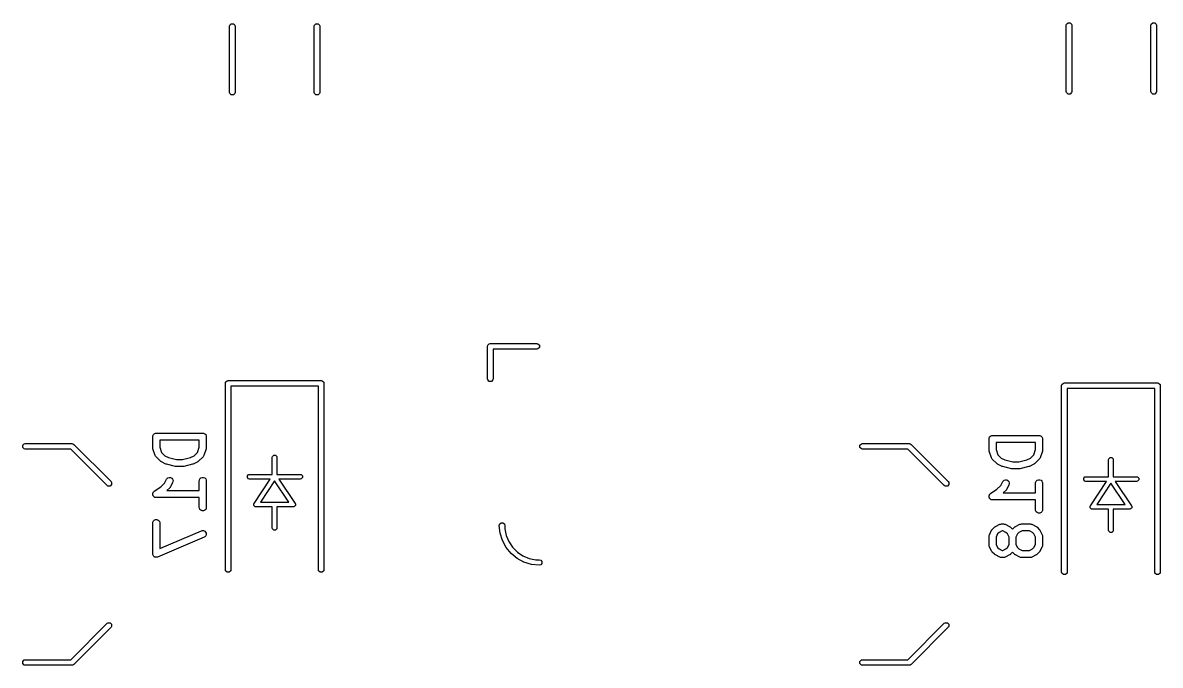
# Model space of a CAD drawing. Extents: x 104 to 228, y -134 to -58.
# Drawn here: x 203.97 to 228.43, y -115.03 to -101.21 of the extents above; entities that cross this region are included whole.
import ezdxf

# ---------------------------------------------------------------- set-up
doc = ezdxf.new("R2010")
doc.units = 0
doc.layers.add('BLACK', color=7, linetype='CONTINUOUS')

msp = doc.modelspace()

# ---------------------------------------------------------------- linework, layer by layer
at = {"layer": 'BLACK', "linetype": 'CONTINUOUS'}
for p, q in [((208.424567, -101.265787), (208.457039, -101.233315)), ((208.457039, -101.233315), (208.502961, -101.233315)), ((208.502961, -101.233315), (208.535433, -101.265787)), ((210.244567, -101.265787), (210.277039, -101.233315)), ((210.277039, -101.233315), (210.322961, -101.233315)), ((210.322961, -101.233315), (210.355433, -101.265787)), ((226.414567, -101.245787), (226.447039, -101.213315)), ((226.447039, -101.213315), (226.492961, -101.213315)), ((226.492961, -101.213315), (226.525433, -101.245787)), ((228.234567, -101.245787), (228.267039, -101.213315)), ((228.267039, -101.213315), (228.312961, -101.213315)), ((228.312961, -101.213315), (228.345433, -101.245787)), ((208.42, -101.288748), (208.424567, -101.265787)), ((208.42, -102.711252), (208.42, -101.288748)), ((208.535433, -101.265787), (208.54, -101.288748)), ((208.54, -101.288748), (208.54, -102.711252)), ((210.24, -101.288748), (210.244567, -101.265787)), ((210.24, -102.711252), (210.24, -101.288748)), ((210.355433, -101.265787), (210.36, -101.288748)), ((210.36, -101.288748), (210.36, -102.711252)), ((226.41, -101.268748), (226.414567, -101.245787)), ((226.41, -102.691252), (226.41, -101.268748)), ((226.525433, -101.245787), (226.53, -101.268748)), ((226.53, -101.268748), (226.53, -102.691252)), ((228.23, -101.268748), (228.234567, -101.245787)), ((228.23, -102.691252), (228.23, -101.268748)), ((228.345433, -101.245787), (228.35, -101.268748)), ((228.35, -101.268748), (228.35, -102.691252)), ((208.424567, -102.734213), (208.42, -102.711252)), ((208.54, -102.711252), (208.535433, -102.734213)), ((210.244567, -102.734213), (210.24, -102.711252)), ((210.36, -102.711252), (210.355433, -102.734213)), ((226.414567, -102.714213), (226.41, -102.691252)), ((226.53, -102.691252), (226.525433, -102.714213)), ((228.234567, -102.714213), (228.23, -102.691252)), ((228.35, -102.691252), (228.345433, -102.714213)), ((208.457039, -102.766685), (208.424567, -102.734213)), ((208.502961, -102.766685), (208.457039, -102.766685)), ((208.535433, -102.734213), (208.502961, -102.766685)), ((210.277039, -102.766685), (210.244567, -102.734213)), ((210.322961, -102.766685), (210.277039, -102.766685)), ((210.355433, -102.734213), (210.322961, -102.766685)), ((226.447039, -102.746685), (226.414567, -102.714213)), ((226.492961, -102.746685), (226.447039, -102.746685)), ((226.525433, -102.714213), (226.492961, -102.746685)), ((228.267039, -102.746685), (228.234567, -102.714213)), ((228.312961, -102.746685), (228.267039, -102.746685)), ((228.345433, -102.714213), (228.312961, -102.746685)), ((213.966, -108.175), (213.970567, -108.152039)), ((213.966, -108.875), (213.966, -108.175)), ((213.970567, -108.152039), (214.003039, -108.119567)), ((214.003039, -108.119567), (214.026, -108.115)), ((214.026, -108.115), (215.026, -108.115)), ((215.026, -108.235), (214.086, -108.235)), ((214.086, -108.235), (214.086, -108.875)), ((215.026, -108.115), (215.048961, -108.119567)), ((215.048961, -108.230433), (215.026, -108.235)), ((215.048961, -108.119567), (215.081433, -108.152039)), ((215.081433, -108.197961), (215.048961, -108.230433)), ((215.081433, -108.152039), (215.081433, -108.197961)), ((208.33, -108.97), (208.334567, -108.947039)), ((208.33, -112.98), (208.33, -108.97)), ((208.334567, -108.947039), (208.367039, -108.914567)), ((208.367039, -108.914567), (208.39, -108.91)), ((208.39, -108.91), (210.39, -108.91)), ((210.33, -109.03), (208.45, -109.03)), ((208.45, -109.03), (208.45, -112.98)), ((210.33, -112.98), (210.33, -109.03)), ((210.39, -108.91), (210.412961, -108.914567)), ((210.412961, -108.914567), (210.445433, -108.947039)), ((210.445433, -108.947039), (210.45, -108.97)), ((210.45, -108.97), (210.45, -112.98)), ((213.970567, -108.897961), (213.966, -108.875)), ((214.003039, -108.930433), (213.970567, -108.897961)), ((214.048961, -108.930433), (214.003039, -108.930433)), ((214.081433, -108.897961), (214.048961, -108.930433)), ((214.086, -108.875), (214.081433, -108.897961)), ((226.31, -109.02), (226.314567, -108.997039)), ((226.31, -113.03), (226.31, -109.02)), ((226.314567, -108.997039), (226.347039, -108.964567)), ((226.347039, -108.964567), (226.37, -108.96)), ((226.37, -108.96), (228.37, -108.96)), ((228.37, -108.96), (228.392961, -108.964567)), ((228.392961, -108.964567), (228.425433, -108.997039)), ((228.425433, -108.997039), (228.43, -109.02)), ((228.43, -109.02), (228.43, -113.03)), ((228.31, -109.08), (226.43, -109.08)), ((226.43, -109.08), (226.43, -113.03)), ((228.31, -113.03), (228.31, -109.08)), ((206.803151, -110.053354), (206.830187, -110.042155)), ((206.830187, -110.042155), (206.844819, -110.040714)), ((206.844819, -110.040714), (207.844819, -110.040714)), ((207.844819, -110.040714), (207.859451, -110.042155)), ((207.859451, -110.042155), (207.886487, -110.053354)), ((203.974567, -110.302039), (204.007039, -110.269567)), ((204.007039, -110.269567), (204.03, -110.265)), ((204.03, -110.265), (205.03, -110.265)), ((205.03, -110.265), (205.052961, -110.269567)), ((205.052961, -110.269567), (205.072426, -110.282574)), ((205.072426, -110.282574), (205.872427, -111.082574)), ((206.769819, -110.115714), (206.77126, -110.101082)), ((206.769819, -110.353809), (206.769819, -110.115714)), ((206.77126, -110.101082), (206.782459, -110.074046)), ((206.782459, -110.074046), (206.803151, -110.053354)), ((207.769819, -110.190714), (206.919819, -110.190714)), ((206.919819, -110.190714), (206.919819, -110.341638)), ((207.769819, -110.341639), (207.769819, -110.190714)), ((207.886487, -110.053354), (207.907179, -110.074046)), ((207.907179, -110.074046), (207.918378, -110.101082)), ((207.918378, -110.101082), (207.919819, -110.115714)), ((207.919819, -110.115714), (207.919819, -110.353809)), ((221.974567, -110.302039), (222.007039, -110.269567)), ((222.007039, -110.269567), (222.03, -110.265)), ((222.03, -110.265), (223.03, -110.265)), ((223.03, -110.265), (223.052961, -110.269567)), ((223.052961, -110.269567), (223.072426, -110.282574)), ((223.072426, -110.282574), (223.872427, -111.082574)), ((224.749819, -110.165714), (224.75126, -110.151082)), ((224.749819, -110.403809), (224.749819, -110.165714)), ((224.75126, -110.151082), (224.762459, -110.124046)), ((224.762459, -110.124046), (224.783151, -110.103354)), ((224.783151, -110.103354), (224.810187, -110.092155)), ((224.810187, -110.092155), (224.824819, -110.090714)), ((224.824819, -110.090714), (225.824819, -110.090714)), ((225.749819, -110.240714), (224.899819, -110.240714)), ((224.899819, -110.240714), (224.899819, -110.391638)), ((225.749819, -110.391639), (225.749819, -110.240714)), ((225.824819, -110.090714), (225.839451, -110.092155)), ((225.839451, -110.092155), (225.866487, -110.103354)), ((225.866487, -110.103354), (225.887179, -110.124046)), ((225.887179, -110.124046), (225.898378, -110.151082)), ((225.898378, -110.151082), (225.899819, -110.165714)), ((225.899819, -110.165714), (225.899819, -110.403809)), ((203.974567, -110.347961), (203.974567, -110.302039)), ((204.007039, -110.380433), (203.974567, -110.347961)), ((204.03, -110.385), (204.007039, -110.380433)), ((205.005148, -110.385), (204.03, -110.385)), ((205.787574, -111.167427), (205.005148, -110.385)), ((206.770548, -110.361214), (206.769819, -110.353809)), ((206.770408, -110.363189), (206.770548, -110.361214)), ((206.770998, -110.365786), (206.770408, -110.363189)), ((206.77126, -110.368441), (206.770998, -110.365786)), ((206.772018, -110.370272), (206.77126, -110.368441)), ((206.773668, -110.377526), (206.772018, -110.370272)), ((206.821287, -110.520383), (206.773668, -110.377526)), ((206.827281, -110.533808), (206.821287, -110.520383)), ((206.829046, -110.535843), (206.827281, -110.533808)), ((206.830078, -110.538334), (206.829046, -110.535843)), ((206.839405, -110.549699), (206.830078, -110.538334)), ((206.919819, -110.341638), (206.95799, -110.456152)), ((206.95799, -110.456152), (207.032103, -110.530265)), ((207.032103, -110.530265), (207.10909, -110.568758)), ((207.580547, -110.568758), (207.657534, -110.530264)), ((207.657534, -110.530264), (207.731648, -110.456151)), ((207.731648, -110.456151), (207.769819, -110.341639)), ((207.859561, -110.538334), (207.850233, -110.549699)), ((207.860592, -110.535843), (207.859561, -110.538334)), ((207.862357, -110.533809), (207.860592, -110.535843)), ((207.868351, -110.520383), (207.862357, -110.533809)), ((207.91597, -110.377527), (207.868351, -110.520383)), ((207.917619, -110.370271), (207.91597, -110.377527)), ((207.918378, -110.368441), (207.917619, -110.370271)), ((207.918639, -110.365787), (207.918378, -110.368441)), ((207.91923, -110.36319), (207.918639, -110.365787)), ((207.919819, -110.353809), (207.919089, -110.361215)), ((207.919089, -110.361215), (207.91923, -110.36319)), ((209.343806, -110.540866), (209.370866, -110.513806)), ((209.370866, -110.513806), (209.409134, -110.513806)), ((209.409134, -110.513806), (209.436194, -110.540866)), ((221.974567, -110.347961), (221.974567, -110.302039)), ((222.007039, -110.380433), (221.974567, -110.347961)), ((222.03, -110.385), (222.007039, -110.380433)), ((223.005148, -110.385), (222.03, -110.385)), ((223.787574, -111.167427), (223.005148, -110.385)), ((224.750548, -110.411214), (224.749819, -110.403809)), ((224.750408, -110.413189), (224.750548, -110.411214)), ((224.750998, -110.415786), (224.750408, -110.413189)), ((224.75126, -110.418441), (224.750998, -110.415786)), ((224.752018, -110.420272), (224.75126, -110.418441)), ((224.753668, -110.427526), (224.752018, -110.420272)), ((224.801287, -110.570383), (224.753668, -110.427526)), ((224.899819, -110.391638), (224.93799, -110.506152)), ((224.93799, -110.506152), (225.012103, -110.580265)), ((225.637534, -110.580264), (225.711648, -110.506151)), ((225.711648, -110.506151), (225.749819, -110.391639)), ((225.89597, -110.427527), (225.848351, -110.570383)), ((225.897619, -110.420271), (225.89597, -110.427527)), ((225.898378, -110.418441), (225.897619, -110.420271)), ((225.898639, -110.415787), (225.898378, -110.418441)), ((225.89923, -110.41319), (225.898639, -110.415787)), ((225.899819, -110.403809), (225.899089, -110.411215)), ((225.899089, -110.411215), (225.89923, -110.41319)), ((206.934643, -110.644937), (206.839405, -110.549699)), ((206.940393, -110.649657), (206.934643, -110.644937)), ((206.941692, -110.651154), (206.940393, -110.649657)), ((206.943946, -110.652573), (206.941692, -110.651154)), ((206.946008, -110.654265), (206.943946, -110.652573)), ((206.94784, -110.655023), (206.946008, -110.654265)), ((206.954135, -110.658986), (206.94784, -110.655023)), ((207.049373, -110.706605), (206.954135, -110.658986)), ((207.050442, -110.707014), (207.049373, -110.706605)), ((207.050878, -110.707337), (207.050442, -110.707014)), ((207.057014, -110.709529), (207.050878, -110.707337)), ((207.063104, -110.71186), (207.057014, -110.709529)), ((207.063644, -110.711898), (207.063104, -110.71186)), ((207.064724, -110.712284), (207.063644, -110.711898)), ((207.2552, -110.759903), (207.064724, -110.712284)), ((207.10909, -110.568758), (207.282624, -110.612142)), ((207.257736, -110.760278), (207.2552, -110.759903)), ((207.258758, -110.760701), (207.257736, -110.760278)), ((207.26427, -110.761243), (207.258758, -110.760701)), ((207.269744, -110.762053), (207.26427, -110.761243)), ((207.270836, -110.76189), (207.269744, -110.762053)), ((207.27339, -110.762142), (207.270836, -110.76189)), ((207.416247, -110.762142), (207.27339, -110.762142)), ((207.282624, -110.612142), (207.407013, -110.612142)), ((207.407013, -110.612142), (207.580547, -110.568758)), ((207.4188, -110.76189), (207.416247, -110.762142)), ((207.419893, -110.762053), (207.4188, -110.76189)), ((207.425366, -110.761243), (207.419893, -110.762053)), ((207.430879, -110.760701), (207.425366, -110.761243)), ((207.4319, -110.760278), (207.430879, -110.760701)), ((207.434437, -110.759903), (207.4319, -110.760278)), ((207.624913, -110.712284), (207.434437, -110.759903)), ((207.625992, -110.711898), (207.624913, -110.712284)), ((207.626532, -110.71186), (207.625992, -110.711898)), ((207.632613, -110.709532), (207.626532, -110.71186)), ((207.638759, -110.707337), (207.632613, -110.709532)), ((207.639194, -110.707014), (207.638759, -110.707337)), ((207.640264, -110.706605), (207.639194, -110.707014)), ((207.735502, -110.658986), (207.640264, -110.706605)), ((207.741798, -110.655022), (207.735502, -110.658986)), ((207.743628, -110.654265), (207.741798, -110.655022)), ((207.745686, -110.652575), (207.743628, -110.654265)), ((207.747945, -110.651154), (207.745686, -110.652575)), ((207.749244, -110.649655), (207.747945, -110.651154)), ((207.754994, -110.644937), (207.749244, -110.649655)), ((207.850233, -110.549699), (207.754994, -110.644937)), ((209.34, -110.56), (209.343806, -110.540866)), ((209.34, -110.93), (209.34, -110.56)), ((209.436194, -110.540866), (209.44, -110.56)), ((209.44, -110.56), (209.44, -110.93)), ((224.807281, -110.583808), (224.801287, -110.570383)), ((224.809046, -110.585843), (224.807281, -110.583808)), ((224.810078, -110.588334), (224.809046, -110.585843)), ((224.819405, -110.599699), (224.810078, -110.588334)), ((224.914643, -110.694937), (224.819405, -110.599699)), ((224.920393, -110.699657), (224.914643, -110.694937)), ((224.921692, -110.701154), (224.920393, -110.699657)), ((224.923946, -110.702573), (224.921692, -110.701154)), ((224.926008, -110.704265), (224.923946, -110.702573)), ((224.92784, -110.705023), (224.926008, -110.704265)), ((224.934135, -110.708986), (224.92784, -110.705023)), ((225.029373, -110.756605), (224.934135, -110.708986)), ((225.012103, -110.580265), (225.08909, -110.618758)), ((225.030442, -110.757014), (225.029373, -110.756605)), ((225.030878, -110.757337), (225.030442, -110.757014)), ((225.037014, -110.759529), (225.030878, -110.757337)), ((225.043104, -110.76186), (225.037014, -110.759529)), ((225.043644, -110.761898), (225.043104, -110.76186)), ((225.044724, -110.762284), (225.043644, -110.761898)), ((225.2352, -110.809903), (225.044724, -110.762284)), ((225.08909, -110.618758), (225.262624, -110.662142)), ((225.262624, -110.662142), (225.387013, -110.662142)), ((225.387013, -110.662142), (225.560547, -110.618758)), ((225.604913, -110.762284), (225.414437, -110.809903)), ((225.560547, -110.618758), (225.637534, -110.580264)), ((225.605992, -110.761898), (225.604913, -110.762284)), ((225.606532, -110.76186), (225.605992, -110.761898)), ((225.612613, -110.759532), (225.606532, -110.76186)), ((225.618759, -110.757337), (225.612613, -110.759532)), ((225.619194, -110.757014), (225.618759, -110.757337)), ((225.620264, -110.756605), (225.619194, -110.757014)), ((225.715502, -110.708986), (225.620264, -110.756605)), ((225.721798, -110.705022), (225.715502, -110.708986)), ((225.723628, -110.704265), (225.721798, -110.705022)), ((225.725686, -110.702575), (225.723628, -110.704265)), ((225.727945, -110.701154), (225.725686, -110.702575)), ((225.729244, -110.699655), (225.727945, -110.701154)), ((225.734994, -110.694937), (225.729244, -110.699655)), ((225.830233, -110.599699), (225.734994, -110.694937)), ((225.839561, -110.588334), (225.830233, -110.599699)), ((225.840592, -110.585843), (225.839561, -110.588334)), ((225.842357, -110.583809), (225.840592, -110.585843)), ((225.848351, -110.570383), (225.842357, -110.583809)), ((227.32, -110.61), (227.323806, -110.590866)), ((227.32, -110.98), (227.32, -110.61)), ((227.323806, -110.590866), (227.350866, -110.563806)), ((227.350866, -110.563806), (227.389134, -110.563806)), ((227.389134, -110.563806), (227.416194, -110.590866)), ((227.416194, -110.590866), (227.42, -110.61)), ((227.42, -110.61), (227.42, -110.98)), ((207.063451, -111.034554), (207.071283, -111.022111)), ((207.071283, -111.022111), (207.093391, -111.002938)), ((207.093391, -111.002938), (207.121152, -110.993684)), ((207.121152, -110.993684), (207.150342, -110.995758)), ((207.150342, -110.995758), (207.176517, -111.008846)), ((207.176517, -111.008846), (207.19569, -111.030953)), ((207.77126, -111.053463), (207.782459, -111.026427)), ((207.782459, -111.026427), (207.803151, -111.005735)), ((207.803151, -111.005735), (207.830187, -110.994536)), ((207.830187, -110.994536), (207.859451, -110.994536)), ((207.859451, -110.994536), (207.886487, -111.005735)), ((207.886487, -111.005735), (207.907179, -111.026427)), ((207.907179, -111.026427), (207.918378, -111.053463)), ((208.803806, -110.960866), (208.830866, -110.933806)), ((208.803806, -110.999134), (208.803806, -110.960866)), ((208.830866, -111.026194), (208.803806, -110.999134)), ((208.830866, -110.933806), (208.85, -110.93)), ((208.85, -111.03), (208.830866, -111.026194)), ((208.85, -110.93), (209.34, -110.93)), ((209.44, -110.93), (209.94, -110.93)), ((209.94, -110.93), (209.959134, -110.933806)), ((209.959134, -111.026194), (209.94, -111.03)), ((209.959134, -110.933806), (209.986194, -110.960866)), ((209.986194, -110.999134), (209.959134, -111.026194)), ((209.986194, -110.960866), (209.986194, -110.999134)), ((225.237736, -110.810278), (225.2352, -110.809903)), ((225.238758, -110.810701), (225.237736, -110.810278)), ((225.24427, -110.811243), (225.238758, -110.810701)), ((225.249744, -110.812053), (225.24427, -110.811243)), ((225.250836, -110.81189), (225.249744, -110.812053)), ((225.25339, -110.812142), (225.250836, -110.81189)), ((225.396247, -110.812142), (225.25339, -110.812142)), ((225.3988, -110.81189), (225.396247, -110.812142)), ((225.399893, -110.812053), (225.3988, -110.81189)), ((225.405366, -110.811243), (225.399893, -110.812053)), ((225.410879, -110.810701), (225.405366, -110.811243)), ((225.4119, -110.810278), (225.410879, -110.810701)), ((225.414437, -110.809903), (225.4119, -110.810278)), ((226.783806, -111.010866), (226.810866, -110.983806)), ((226.783806, -111.049134), (226.783806, -111.010866)), ((226.810866, -110.983806), (226.83, -110.98)), ((226.83, -110.98), (227.32, -110.98)), ((227.42, -110.98), (227.92, -110.98)), ((227.92, -110.98), (227.939134, -110.983806)), ((227.939134, -110.983806), (227.966194, -111.010866)), ((227.966194, -111.010866), (227.966194, -111.049134)), ((205.807039, -111.180433), (205.787574, -111.167427)), ((205.852961, -111.180433), (205.807039, -111.180433)), ((205.885433, -111.147961), (205.852961, -111.180433)), ((205.872427, -111.082574), (205.885433, -111.102039)), ((205.885433, -111.102039), (205.885433, -111.147961)), ((206.803216, -111.291405), (206.939894, -111.200286)), ((206.939894, -111.200286), (207.021275, -111.118906)), ((207.021275, -111.118906), (207.063451, -111.034554)), ((207.135947, -111.216366), (207.073504, -111.278809)), ((207.140667, -111.210615), (207.135947, -111.216366)), ((207.142164, -111.209317), (207.140667, -111.210615)), ((207.143583, -111.207062), (207.142164, -111.209317)), ((207.145275, -111.205001), (207.143583, -111.207062)), ((207.146033, -111.203168), (207.145275, -111.205001)), ((207.149996, -111.196874), (207.146033, -111.203168)), ((207.197615, -111.101636), (207.149996, -111.196874)), ((207.19569, -111.030953), (207.204944, -111.058715)), ((207.20287, -111.087905), (207.197615, -111.101636)), ((207.204944, -111.058715), (207.20287, -111.087905)), ((207.769819, -111.068095), (207.77126, -111.053463)), ((207.769819, -111.278809), (207.769819, -111.068095)), ((207.918378, -111.053463), (207.919819, -111.068095)), ((207.919819, -111.068095), (207.919819, -111.639523)), ((209.296574, -111.03), (208.85, -111.03)), ((208.948397, -111.552265), (209.296574, -111.03)), ((209.389999, -111.070138), (209.083426, -111.53)), ((209.696574, -111.53), (209.389999, -111.070138)), ((209.94, -111.03), (209.483426, -111.03)), ((209.483426, -111.03), (209.831602, -111.552265)), ((223.807039, -111.180433), (223.787574, -111.167427)), ((223.852961, -111.180433), (223.807039, -111.180433)), ((223.885433, -111.147961), (223.852961, -111.180433)), ((223.872427, -111.082574), (223.885433, -111.102039)), ((223.885433, -111.102039), (223.885433, -111.147961)), ((224.783216, -111.341405), (224.919894, -111.250286)), ((224.919894, -111.250286), (225.001275, -111.168906)), ((225.001275, -111.168906), (225.043451, -111.084554)), ((225.043451, -111.084554), (225.051283, -111.072111)), ((225.051283, -111.072111), (225.073391, -111.052938)), ((225.115947, -111.266366), (225.053504, -111.328809)), ((225.073391, -111.052938), (225.101152, -111.043684)), ((225.101152, -111.043684), (225.130342, -111.045758)), ((225.120667, -111.260615), (225.115947, -111.266366)), ((225.122164, -111.259317), (225.120667, -111.260615)), ((225.123583, -111.257062), (225.122164, -111.259317)), ((225.125275, -111.255001), (225.123583, -111.257062)), ((225.126033, -111.253168), (225.125275, -111.255001)), ((225.129996, -111.246874), (225.126033, -111.253168)), ((225.177615, -111.151636), (225.129996, -111.246874)), ((225.130342, -111.045758), (225.156517, -111.058846)), ((225.156517, -111.058846), (225.17569, -111.080953)), ((225.17569, -111.080953), (225.184944, -111.108715)), ((225.18287, -111.137905), (225.177615, -111.151636)), ((225.184944, -111.108715), (225.18287, -111.137905)), ((225.749819, -111.118095), (225.75126, -111.103463)), ((225.749819, -111.328809), (225.749819, -111.118095)), ((225.75126, -111.103463), (225.762459, -111.076427)), ((225.762459, -111.076427), (225.783151, -111.055735)), ((225.783151, -111.055735), (225.810187, -111.044536)), ((225.810187, -111.044536), (225.839451, -111.044536)), ((225.839451, -111.044536), (225.866487, -111.055735)), ((225.866487, -111.055735), (225.887179, -111.076427)), ((225.887179, -111.076427), (225.898378, -111.103463)), ((225.898378, -111.103463), (225.899819, -111.118095)), ((225.899819, -111.118095), (225.899819, -111.689523)), ((226.810866, -111.076194), (226.783806, -111.049134)), ((226.83, -111.08), (226.810866, -111.076194)), ((227.276574, -111.08), (226.83, -111.08)), ((226.928397, -111.602265), (227.276574, -111.08)), ((227.369999, -111.120138), (227.063426, -111.58)), ((227.676574, -111.58), (227.369999, -111.120138)), ((227.92, -111.08), (227.463426, -111.08)), ((227.463426, -111.08), (227.811602, -111.602265)), ((227.939134, -111.076194), (227.92, -111.08)), ((227.966194, -111.049134), (227.939134, -111.076194)), ((206.769819, -111.35373), (206.77126, -111.346525)), ((206.77126, -111.361014), (206.769819, -111.35373)), ((206.77126, -111.339177), (206.774101, -111.332316)), ((206.77126, -111.346525), (206.77126, -111.339177)), ((206.77126, -111.368441), (206.77126, -111.361014)), ((206.774072, -111.375229), (206.77126, -111.368441)), ((206.775498, -111.382438), (206.774072, -111.375229)), ((206.774101, -111.332316), (206.775558, -111.325036)), ((206.779617, -111.388616), (206.775498, -111.382438)), ((206.775558, -111.325036), (206.779646, -111.31893)), ((206.782459, -111.395477), (206.779617, -111.388616)), ((206.779646, -111.31893), (206.782459, -111.312141)), ((206.782459, -111.312141), (206.787709, -111.30689)), ((206.787654, -111.400672), (206.782459, -111.395477)), ((206.791731, -111.406787), (206.787654, -111.400672)), ((206.787709, -111.30689), (206.791841, -111.300721)), ((206.7979, -111.410918), (206.791731, -111.406787)), ((206.791841, -111.300721), (206.803099, -111.2915)), ((206.803151, -111.416169), (206.7979, -111.410918)), ((206.803099, -111.2915), (206.803151, -111.291449)), ((206.803151, -111.291449), (206.803173, -111.291439)), ((206.80994, -111.418981), (206.803151, -111.416169)), ((206.803173, -111.291439), (206.803216, -111.291405)), ((206.816046, -111.42307), (206.80994, -111.418981)), ((206.823326, -111.424526), (206.816046, -111.42307)), ((206.830187, -111.427368), (206.823326, -111.424526)), ((206.844663, -111.428793), (206.830187, -111.427368)), ((206.84474, -111.428809), (206.844663, -111.428793)), ((206.844766, -111.428803), (206.84474, -111.428809)), ((206.844819, -111.428809), (206.844766, -111.428803)), ((207.769819, -111.428809), (206.844819, -111.428809)), ((207.073504, -111.278809), (207.769819, -111.278809)), ((207.769819, -111.639523), (207.769819, -111.428809)), ((224.749819, -111.40373), (224.75126, -111.396525)), ((224.75126, -111.411014), (224.749819, -111.40373)), ((224.75126, -111.389177), (224.754101, -111.382316)), ((224.75126, -111.396525), (224.75126, -111.389177)), ((224.75126, -111.418441), (224.75126, -111.411014)), ((224.754072, -111.425229), (224.75126, -111.418441)), ((224.755498, -111.432438), (224.754072, -111.425229)), ((224.754101, -111.382316), (224.755558, -111.375036)), ((224.759617, -111.438616), (224.755498, -111.432438)), ((224.755558, -111.375036), (224.759646, -111.36893)), ((224.762459, -111.445477), (224.759617, -111.438616)), ((224.759646, -111.36893), (224.762459, -111.362141)), ((224.762459, -111.362141), (224.767709, -111.35689)), ((224.767654, -111.450672), (224.762459, -111.445477)), ((224.771731, -111.456787), (224.767654, -111.450672)), ((224.767709, -111.35689), (224.771841, -111.350721)), ((224.7779, -111.460918), (224.771731, -111.456787)), ((224.771841, -111.350721), (224.783099, -111.3415)), ((224.783151, -111.466169), (224.7779, -111.460918)), ((224.783099, -111.3415), (224.783151, -111.341449)), ((224.783151, -111.341449), (224.783173, -111.341439)), ((224.78994, -111.468981), (224.783151, -111.466169)), ((224.783173, -111.341439), (224.783216, -111.341405)), ((224.796046, -111.47307), (224.78994, -111.468981)), ((224.803326, -111.474526), (224.796046, -111.47307)), ((224.810187, -111.477368), (224.803326, -111.474526)), ((224.824663, -111.478793), (224.810187, -111.477368)), ((224.82474, -111.478809), (224.824663, -111.478793)), ((224.824766, -111.478803), (224.82474, -111.478809)), ((224.824819, -111.478809), (224.824766, -111.478803)), ((225.749819, -111.478809), (224.824819, -111.478809)), ((225.053504, -111.328809), (225.749819, -111.328809)), ((225.749819, -111.689523), (225.749819, -111.478809)), ((207.77126, -111.654155), (207.769819, -111.639523)), ((207.782459, -111.681191), (207.77126, -111.654155)), ((207.803151, -111.701883), (207.782459, -111.681191)), ((207.830187, -111.713082), (207.803151, -111.701883)), ((207.859451, -111.713082), (207.830187, -111.713082)), ((207.886487, -111.701883), (207.859451, -111.713082)), ((207.907179, -111.681191), (207.886487, -111.701883)), ((207.918378, -111.654155), (207.907179, -111.681191)), ((207.919819, -111.639523), (207.918378, -111.654155)), ((208.940951, -111.570297), (208.943806, -111.563383)), ((208.943806, -111.584572), (208.940951, -111.570297)), ((208.943806, -111.560866), (208.945576, -111.559095)), ((208.943806, -111.563383), (208.943806, -111.560866)), ((208.943806, -111.599134), (208.943806, -111.584572)), ((208.947446, -111.602774), (208.943806, -111.599134)), ((208.945576, -111.559095), (208.948397, -111.552265)), ((208.948456, -111.607822), (208.947446, -111.602774)), ((208.960569, -111.615897), (208.948456, -111.607822)), ((208.970866, -111.626194), (208.960569, -111.615897)), ((208.978203, -111.627653), (208.970866, -111.626194)), ((208.980297, -111.629049), (208.978203, -111.627653)), ((208.982751, -111.628558), (208.980297, -111.629049)), ((208.99, -111.63), (208.982751, -111.628558)), ((209.34, -111.63), (208.99, -111.63)), ((209.083426, -111.53), (209.696574, -111.53)), ((209.34, -112.08), (209.34, -111.63)), ((209.79, -111.63), (209.44, -111.63)), ((209.44, -111.63), (209.44, -112.08)), ((209.797248, -111.628558), (209.79, -111.63)), ((209.799703, -111.629049), (209.797248, -111.628558)), ((209.801796, -111.627653), (209.799703, -111.629049)), ((209.809134, -111.626194), (209.801796, -111.627653)), ((209.81943, -111.615897), (209.809134, -111.626194)), ((209.831544, -111.607822), (209.81943, -111.615897)), ((209.832553, -111.602774), (209.831544, -111.607822)), ((209.831602, -111.552265), (209.834422, -111.559094)), ((209.836194, -111.599134), (209.832553, -111.602774)), ((209.834422, -111.559094), (209.836194, -111.560866)), ((209.836194, -111.560866), (209.836194, -111.563383)), ((209.836194, -111.563383), (209.839049, -111.570296)), ((209.839049, -111.570296), (209.836194, -111.584571)), ((209.836194, -111.584571), (209.836194, -111.599134)), ((225.75126, -111.704155), (225.749819, -111.689523)), ((225.762459, -111.731191), (225.75126, -111.704155)), ((225.783151, -111.751883), (225.762459, -111.731191)), ((225.810187, -111.763082), (225.783151, -111.751883)), ((225.866487, -111.751883), (225.839451, -111.763082)), ((225.887179, -111.731191), (225.866487, -111.751883)), ((225.898378, -111.704155), (225.887179, -111.731191)), ((225.899819, -111.689523), (225.898378, -111.704155)), ((226.920951, -111.620297), (226.923806, -111.613383)), ((226.923806, -111.634572), (226.920951, -111.620297)), ((226.923806, -111.610866), (226.925576, -111.609095)), ((226.923806, -111.613383), (226.923806, -111.610866)), ((226.923806, -111.649134), (226.923806, -111.634572)), ((226.927446, -111.652774), (226.923806, -111.649134)), ((226.925576, -111.609095), (226.928397, -111.602265)), ((226.928456, -111.657822), (226.927446, -111.652774)), ((226.940569, -111.665897), (226.928456, -111.657822)), ((226.950866, -111.676194), (226.940569, -111.665897)), ((226.958203, -111.677653), (226.950866, -111.676194)), ((226.960297, -111.679049), (226.958203, -111.677653)), ((226.962751, -111.678558), (226.960297, -111.679049)), ((226.97, -111.68), (226.962751, -111.678558)), ((227.32, -111.68), (226.97, -111.68)), ((227.063426, -111.58), (227.676574, -111.58)), ((227.32, -112.13), (227.32, -111.68)), ((227.77, -111.68), (227.42, -111.68)), ((227.42, -111.68), (227.42, -112.13)), ((227.777248, -111.678558), (227.77, -111.68)), ((227.779703, -111.679049), (227.777248, -111.678558)), ((227.781796, -111.677653), (227.779703, -111.679049)), ((227.789134, -111.676194), (227.781796, -111.677653)), ((227.79943, -111.665897), (227.789134, -111.676194)), ((227.811544, -111.657822), (227.79943, -111.665897)), ((227.812553, -111.652774), (227.811544, -111.657822)), ((227.811602, -111.602265), (227.814422, -111.609094)), ((227.816194, -111.649134), (227.812553, -111.652774)), ((227.814422, -111.609094), (227.816194, -111.610866)), ((227.816194, -111.610866), (227.816194, -111.613383)), ((227.816194, -111.613383), (227.819049, -111.620296)), ((227.819049, -111.620296), (227.816194, -111.634571)), ((227.816194, -111.634571), (227.816194, -111.649134)), ((206.769819, -111.972857), (206.77126, -111.958225)), ((206.769819, -112.639523), (206.769819, -111.972857)), ((206.77126, -111.958225), (206.782459, -111.931189)), ((206.782459, -111.931189), (206.803151, -111.910497)), ((206.803151, -111.910497), (206.830187, -111.899298)), ((206.830187, -111.899298), (206.859451, -111.899298)), ((206.859451, -111.899298), (206.886487, -111.910497)), ((206.886487, -111.910497), (206.907179, -111.931189)), ((206.907179, -111.931189), (206.918378, -111.958225)), ((206.918378, -111.958225), (206.919819, -111.972857)), ((206.919819, -111.972857), (206.919819, -112.525782)), ((214.22, -112.025), (214.231459, -111.989733)), ((214.231459, -111.989733), (214.261459, -111.967937)), ((214.261459, -111.967937), (214.298541, -111.967937)), ((214.298541, -111.967937), (214.328541, -111.989733)), ((214.328541, -111.989733), (214.34, -112.025)), ((224.886516, -112.051013), (224.981754, -112.003394)), ((224.981754, -112.003394), (224.995485, -111.998139)), ((224.995485, -111.998139), (224.998174, -111.997947)), ((224.998174, -111.997947), (225.000663, -111.996917)), ((225.000663, -111.996917), (225.015295, -111.995476)), ((225.015295, -111.995476), (225.062914, -111.995476)), ((225.062914, -111.995476), (225.077546, -111.996917)), ((225.077546, -111.996917), (225.080035, -111.997948)), ((225.080035, -111.997948), (225.082723, -111.998139)), ((225.082723, -111.998139), (225.096455, -112.003394)), ((225.096455, -112.003394), (225.191693, -112.051013)), ((225.315087, -112.051013), (225.410325, -112.003394)), ((225.410325, -112.003394), (225.424056, -111.998139)), ((225.424056, -111.998139), (225.426745, -111.997947)), ((225.426745, -111.997947), (225.429234, -111.996917)), ((225.429234, -111.996917), (225.443866, -111.995476)), ((225.443866, -111.995476), (225.634342, -111.995476)), ((225.634342, -111.995476), (225.648974, -111.996917)), ((225.648974, -111.996917), (225.651463, -111.997948)), ((225.651463, -111.997948), (225.654151, -111.998139)), ((225.654151, -111.998139), (225.667883, -112.003394)), ((225.667883, -112.003394), (225.763121, -112.051013)), ((225.839451, -111.763082), (225.810187, -111.763082)), ((206.919819, -112.525782), (207.815275, -112.142016)), ((207.815275, -112.142016), (207.829291, -112.137577)), ((207.829291, -112.137577), (207.858553, -112.13722)), ((207.858553, -112.13722), (207.885723, -112.148088)), ((207.885723, -112.148088), (207.906666, -112.168527)), ((207.906666, -112.168527), (207.918194, -112.195425)), ((207.91855, -112.224686), (207.907682, -112.251856)), ((207.918194, -112.195425), (207.91855, -112.224686)), ((209.343806, -112.099134), (209.34, -112.08)), ((209.370866, -112.126194), (209.343806, -112.099134)), ((209.409134, -112.126194), (209.370866, -112.126194)), ((209.436194, -112.099134), (209.409134, -112.126194)), ((209.44, -112.08), (209.436194, -112.099134)), ((214.236525, -112.192778), (214.22, -112.025)), ((214.285464, -112.354108), (214.236525, -112.192778)), ((214.34, -112.025), (214.34, -112.097884)), ((214.34, -112.097884), (214.368437, -112.24085)), ((214.368437, -112.24085), (214.42422, -112.375522)), ((224.749819, -112.260952), (224.75126, -112.24632)), ((224.75126, -112.24632), (224.752291, -112.24383)), ((224.752291, -112.24383), (224.752482, -112.241143)), ((224.752482, -112.241143), (224.757737, -112.227411)), ((224.757737, -112.227411), (224.805356, -112.132173)), ((224.805356, -112.132173), (224.80932, -112.125873)), ((224.80932, -112.125873), (224.810078, -112.124046)), ((224.810078, -112.124046), (224.811766, -112.121989)), ((224.811766, -112.121989), (224.813188, -112.11973)), ((224.813188, -112.11973), (224.814686, -112.11843)), ((224.814686, -112.11843), (224.819405, -112.112681)), ((224.819405, -112.112681), (224.867024, -112.065062)), ((224.867024, -112.065062), (224.872773, -112.060343)), ((224.872773, -112.060343), (224.874073, -112.058845)), ((224.874073, -112.058845), (224.876332, -112.057423)), ((224.876332, -112.057423), (224.878389, -112.055735)), ((224.878389, -112.055735), (224.880216, -112.054977)), ((224.880216, -112.054977), (224.886516, -112.051013)), ((224.934077, -112.210141), (224.899819, -112.278657)), ((224.964484, -112.179734), (224.934077, -112.210141)), ((225.033, -112.145476), (224.964484, -112.179734)), ((225.045209, -112.145476), (225.033, -112.145476)), ((225.113725, -112.179734), (225.045209, -112.145476)), ((225.144132, -112.210141), (225.113725, -112.179734)), ((225.17839, -112.278657), (225.144132, -112.210141)), ((225.191693, -112.051013), (225.197992, -112.054977)), ((225.197992, -112.054977), (225.19982, -112.055735)), ((225.19982, -112.055735), (225.201876, -112.057423)), ((225.201876, -112.057423), (225.204136, -112.058845)), ((225.204136, -112.058845), (225.205435, -112.060343)), ((225.205435, -112.060343), (225.211185, -112.065062)), ((225.211185, -112.065062), (225.25339, -112.107267)), ((225.25339, -112.107267), (225.295595, -112.065062)), ((225.295595, -112.065062), (225.301344, -112.060343)), ((225.301344, -112.060343), (225.302644, -112.058845)), ((225.302644, -112.058845), (225.304903, -112.057423)), ((225.304903, -112.057423), (225.30696, -112.055735)), ((225.30696, -112.055735), (225.308787, -112.054977)), ((225.308787, -112.054977), (225.315087, -112.051013)), ((225.362648, -112.210141), (225.32839, -112.278657)), ((225.393055, -112.179734), (225.362648, -112.210141)), ((225.461571, -112.145476), (225.393055, -112.179734)), ((225.616637, -112.145476), (225.461571, -112.145476)), ((225.685153, -112.179734), (225.616637, -112.145476)), ((225.715561, -112.210141), (225.685153, -112.179734)), ((225.749819, -112.278657), (225.715561, -112.210141)), ((225.763121, -112.051013), (225.769417, -112.054976)), ((225.769417, -112.054976), (225.771247, -112.055734)), ((225.771247, -112.055734), (225.773305, -112.057423)), ((225.773305, -112.057423), (225.775564, -112.058845)), ((225.775564, -112.058845), (225.776863, -112.060343)), ((225.776863, -112.060343), (225.782612, -112.065061)), ((225.782612, -112.065061), (225.830232, -112.11268)), ((225.830232, -112.11268), (225.83495, -112.118429)), ((225.83495, -112.118429), (225.83645, -112.11973)), ((225.83645, -112.11973), (225.837872, -112.121989)), ((225.837872, -112.121989), (225.83956, -112.124046)), ((225.83956, -112.124046), (225.840317, -112.125873)), ((225.840317, -112.125873), (225.844282, -112.132173)), ((225.844282, -112.132173), (225.891901, -112.227411)), ((225.891901, -112.227411), (225.897156, -112.241142)), ((225.897156, -112.241142), (225.897347, -112.243831)), ((225.897347, -112.243831), (225.898378, -112.24632)), ((225.898378, -112.24632), (225.899819, -112.260952)), ((227.323806, -112.149134), (227.32, -112.13)), ((227.350866, -112.176194), (227.323806, -112.149134)), ((227.389134, -112.176194), (227.350866, -112.176194)), ((227.416194, -112.149134), (227.389134, -112.176194)), ((227.42, -112.13), (227.416194, -112.149134)), ((207.874363, -112.279888), (206.874363, -112.708459)), ((207.887244, -112.2728), (207.874363, -112.279888)), ((207.907682, -112.251856), (207.887244, -112.2728)), ((214.364936, -112.50279), (214.285464, -112.354108)), ((214.42422, -112.375522), (214.505204, -112.496723)), ((224.749819, -112.451428), (224.749819, -112.260952)), ((224.75126, -112.46606), (224.749819, -112.451428)), ((224.752291, -112.468549), (224.75126, -112.46606)), ((224.752482, -112.471237), (224.752291, -112.468549)), ((224.757737, -112.484969), (224.752482, -112.471237)), ((224.805356, -112.580207), (224.757737, -112.484969)), ((224.899819, -112.278657), (224.899819, -112.433723)), ((224.899819, -112.433723), (224.934077, -112.502239)), ((225.144132, -112.502239), (225.17839, -112.433723)), ((225.17839, -112.433723), (225.17839, -112.278657)), ((225.32839, -112.278657), (225.32839, -112.433723)), ((225.32839, -112.433723), (225.362648, -112.502239)), ((225.715561, -112.502238), (225.749819, -112.433723)), ((225.749819, -112.433723), (225.749819, -112.278657)), ((225.891901, -112.484969), (225.844282, -112.580207)), ((225.897156, -112.471238), (225.891901, -112.484969)), ((225.897347, -112.468548), (225.897156, -112.471238)), ((225.898378, -112.46606), (225.897347, -112.468548)), ((225.899819, -112.451428), (225.898378, -112.46606)), ((225.899819, -112.260952), (225.899819, -112.451428)), ((206.77126, -112.654155), (206.769819, -112.639523)), ((206.771438, -112.654585), (206.77126, -112.654155)), ((206.771444, -112.65505), (206.771438, -112.654585)), ((206.777032, -112.66809), (206.771444, -112.65505)), ((206.782459, -112.681191), (206.777032, -112.66809)), ((206.782787, -112.681519), (206.782459, -112.681191)), ((206.782971, -112.681948), (206.782787, -112.681519)), ((206.793131, -112.691863), (206.782971, -112.681948)), ((206.803151, -112.701883), (206.793131, -112.691863)), ((206.803581, -112.702061), (206.803151, -112.701883)), ((206.803915, -112.702387), (206.803581, -112.702061)), ((206.817097, -112.70766), (206.803915, -112.702387)), ((206.830187, -112.713082), (206.817097, -112.70766)), ((206.830653, -112.713082), (206.830187, -112.713082)), ((206.831085, -112.713255), (206.830653, -112.713082)), ((206.845265, -112.713082), (206.831085, -112.713255)), ((206.859451, -112.713082), (206.845265, -112.713082)), ((206.859881, -112.712903), (206.859451, -112.713082)), ((206.860346, -112.712898), (206.859881, -112.712903)), ((206.874363, -112.708459), (206.860346, -112.712898)), ((214.471888, -112.633112), (214.364936, -112.50279)), ((214.60221, -112.740064), (214.471888, -112.633112)), ((214.505204, -112.496723), (214.608277, -112.599796)), ((214.608277, -112.599796), (214.729478, -112.68078)), ((214.729478, -112.68078), (214.86415, -112.736563)), ((214.86415, -112.736563), (215.007116, -112.765)), ((224.80932, -112.586506), (224.805356, -112.580207)), ((224.810078, -112.588334), (224.80932, -112.586506)), ((224.811766, -112.59039), (224.810078, -112.588334)), ((224.813188, -112.59265), (224.811766, -112.59039)), ((224.814686, -112.593949), (224.813188, -112.59265)), ((224.819405, -112.599699), (224.814686, -112.593949)), ((224.867024, -112.647318), (224.819405, -112.599699)), ((224.872773, -112.652036), (224.867024, -112.647318)), ((224.874073, -112.653535), (224.872773, -112.652036)), ((224.876332, -112.654956), (224.874073, -112.653535)), ((224.878389, -112.656645), (224.876332, -112.654956)), ((224.880216, -112.657402), (224.878389, -112.656645)), ((224.886516, -112.661367), (224.880216, -112.657402)), ((224.981754, -112.708986), (224.886516, -112.661367)), ((224.934077, -112.502239), (224.964484, -112.532646)), ((224.964484, -112.532646), (225.033, -112.566904)), ((224.995485, -112.714241), (224.981754, -112.708986)), ((224.998174, -112.714432), (224.995485, -112.714241)), ((225.000663, -112.715463), (224.998174, -112.714432)), ((225.015295, -112.716904), (225.000663, -112.715463)), ((225.062914, -112.716904), (225.015295, -112.716904)), ((225.033, -112.566904), (225.045209, -112.566904)), ((225.045209, -112.566904), (225.113725, -112.532646)), ((225.077546, -112.715463), (225.062914, -112.716904)), ((225.080035, -112.714431), (225.077546, -112.715463)), ((225.082723, -112.714241), (225.080035, -112.714431)), ((225.096455, -112.708986), (225.082723, -112.714241)), ((225.191693, -112.661367), (225.096455, -112.708986)), ((225.113725, -112.532646), (225.144132, -112.502239)), ((225.197992, -112.657402), (225.191693, -112.661367)), ((225.19982, -112.656645), (225.197992, -112.657402)), ((225.201876, -112.654956), (225.19982, -112.656645)), ((225.204136, -112.653535), (225.201876, -112.654956)), ((225.205435, -112.652036), (225.204136, -112.653535)), ((225.211185, -112.647318), (225.205435, -112.652036)), ((225.25339, -112.605113), (225.211185, -112.647318)), ((225.295595, -112.647318), (225.25339, -112.605113)), ((225.301344, -112.652036), (225.295595, -112.647318)), ((225.302644, -112.653535), (225.301344, -112.652036)), ((225.304903, -112.654956), (225.302644, -112.653535)), ((225.30696, -112.656645), (225.304903, -112.654956)), ((225.308787, -112.657402), (225.30696, -112.656645)), ((225.315087, -112.661367), (225.308787, -112.657402)), ((225.410325, -112.708986), (225.315087, -112.661367)), ((225.362648, -112.502239), (225.393055, -112.532646)), ((225.393055, -112.532646), (225.461571, -112.566904)), ((225.424056, -112.714241), (225.410325, -112.708986)), ((225.426745, -112.714432), (225.424056, -112.714241)), ((225.429234, -112.715463), (225.426745, -112.714432)), ((225.443866, -112.716904), (225.429234, -112.715463)), ((225.634342, -112.716904), (225.443866, -112.716904)), ((225.461571, -112.566904), (225.616637, -112.566904)), ((225.616637, -112.566904), (225.685153, -112.532645)), ((225.648974, -112.715463), (225.634342, -112.716904)), ((225.651463, -112.714431), (225.648974, -112.715463)), ((225.654151, -112.714241), (225.651463, -112.714431)), ((225.667883, -112.708986), (225.654151, -112.714241)), ((225.763121, -112.661367), (225.667883, -112.708986)), ((225.685153, -112.532645), (225.715561, -112.502238)), ((225.769417, -112.657403), (225.763121, -112.661367)), ((225.771247, -112.656646), (225.769417, -112.657403)), ((225.773305, -112.654956), (225.771247, -112.656646)), ((225.775564, -112.653535), (225.773305, -112.654956)), ((225.776863, -112.652036), (225.775564, -112.653535)), ((225.782612, -112.647319), (225.776863, -112.652036)), ((225.830232, -112.5997), (225.782612, -112.647319)), ((225.83495, -112.59395), (225.830232, -112.5997)), ((225.83645, -112.59265), (225.83495, -112.59395)), ((225.837872, -112.59039), (225.83645, -112.59265)), ((225.83956, -112.588334), (225.837872, -112.59039)), ((225.840317, -112.586506), (225.83956, -112.588334)), ((225.844282, -112.580207), (225.840317, -112.586506)), ((208.334567, -113.002961), (208.33, -112.98)), ((208.45, -112.98), (208.445433, -113.002961)), ((210.334567, -113.002961), (210.33, -112.98)), ((210.45, -112.98), (210.445433, -113.002961)), ((214.750892, -112.819536), (214.60221, -112.740064)), ((214.912222, -112.868475), (214.750892, -112.819536)), ((215.08, -112.885), (214.912222, -112.868475)), ((215.007116, -112.765), (215.08, -112.765)), ((215.08, -112.765), (215.115267, -112.776459)), ((215.115267, -112.873541), (215.08, -112.885)), ((215.115267, -112.776459), (215.137063, -112.806459)), ((215.137063, -112.843541), (215.115267, -112.873541)), ((215.137063, -112.806459), (215.137063, -112.843541)), ((208.367039, -113.035433), (208.334567, -113.002961)), ((208.412961, -113.035433), (208.367039, -113.035433)), ((208.445433, -113.002961), (208.412961, -113.035433)), ((210.367039, -113.035433), (210.334567, -113.002961)), ((210.412961, -113.035433), (210.367039, -113.035433)), ((210.445433, -113.002961), (210.412961, -113.035433)), ((226.314567, -113.052961), (226.31, -113.03)), ((226.347039, -113.085433), (226.314567, -113.052961)), ((226.392961, -113.085433), (226.347039, -113.085433)), ((226.425433, -113.052961), (226.392961, -113.085433)), ((226.43, -113.03), (226.425433, -113.052961)), ((228.314567, -113.052961), (228.31, -113.03)), ((228.347039, -113.085433), (228.314567, -113.052961)), ((228.392961, -113.085433), (228.347039, -113.085433)), ((228.425433, -113.052961), (228.392961, -113.085433)), ((228.43, -113.03), (228.425433, -113.052961)), ((205.005148, -114.915), (205.787574, -114.132573)), ((205.787574, -114.132573), (205.807039, -114.119567)), ((205.807039, -114.119567), (205.852961, -114.119567)), ((205.852961, -114.119567), (205.885433, -114.152039)), ((205.885433, -114.197961), (205.872427, -114.217426)), ((205.885433, -114.152039), (205.885433, -114.197961)), ((223.005148, -114.915), (223.787574, -114.132573)), ((223.787574, -114.132573), (223.807039, -114.119567)), ((223.807039, -114.119567), (223.852961, -114.119567)), ((223.852961, -114.119567), (223.885433, -114.152039)), ((223.885433, -114.197961), (223.872427, -114.217426)), ((223.885433, -114.152039), (223.885433, -114.197961)), ((205.872427, -114.217426), (205.072426, -115.017426)), ((223.872427, -114.217426), (223.072426, -115.017426)), ((203.974567, -114.952039), (204.007039, -114.919567)), ((204.007039, -114.919567), (204.03, -114.915)), ((204.03, -114.915), (205.005148, -114.915)), ((221.974567, -114.952039), (222.007039, -114.919567)), ((222.007039, -114.919567), (222.03, -114.915)), ((222.03, -114.915), (223.005148, -114.915)), ((203.974567, -114.997961), (203.974567, -114.952039)), ((204.007039, -115.030433), (203.974567, -114.997961)), ((204.03, -115.035), (204.007039, -115.030433)), ((205.03, -115.035), (204.03, -115.035)), ((205.052961, -115.030433), (205.03, -115.035)), ((205.072426, -115.017426), (205.052961, -115.030433)), ((221.974567, -114.997961), (221.974567, -114.952039)), ((222.007039, -115.030433), (221.974567, -114.997961)), ((222.03, -115.035), (222.007039, -115.030433)), ((223.03, -115.035), (222.03, -115.035)), ((223.052961, -115.030433), (223.03, -115.035)), ((223.072426, -115.017426), (223.052961, -115.030433))]:
    msp.add_line(p, q, dxfattribs=at)

doc.saveas('drawing.dxf')
